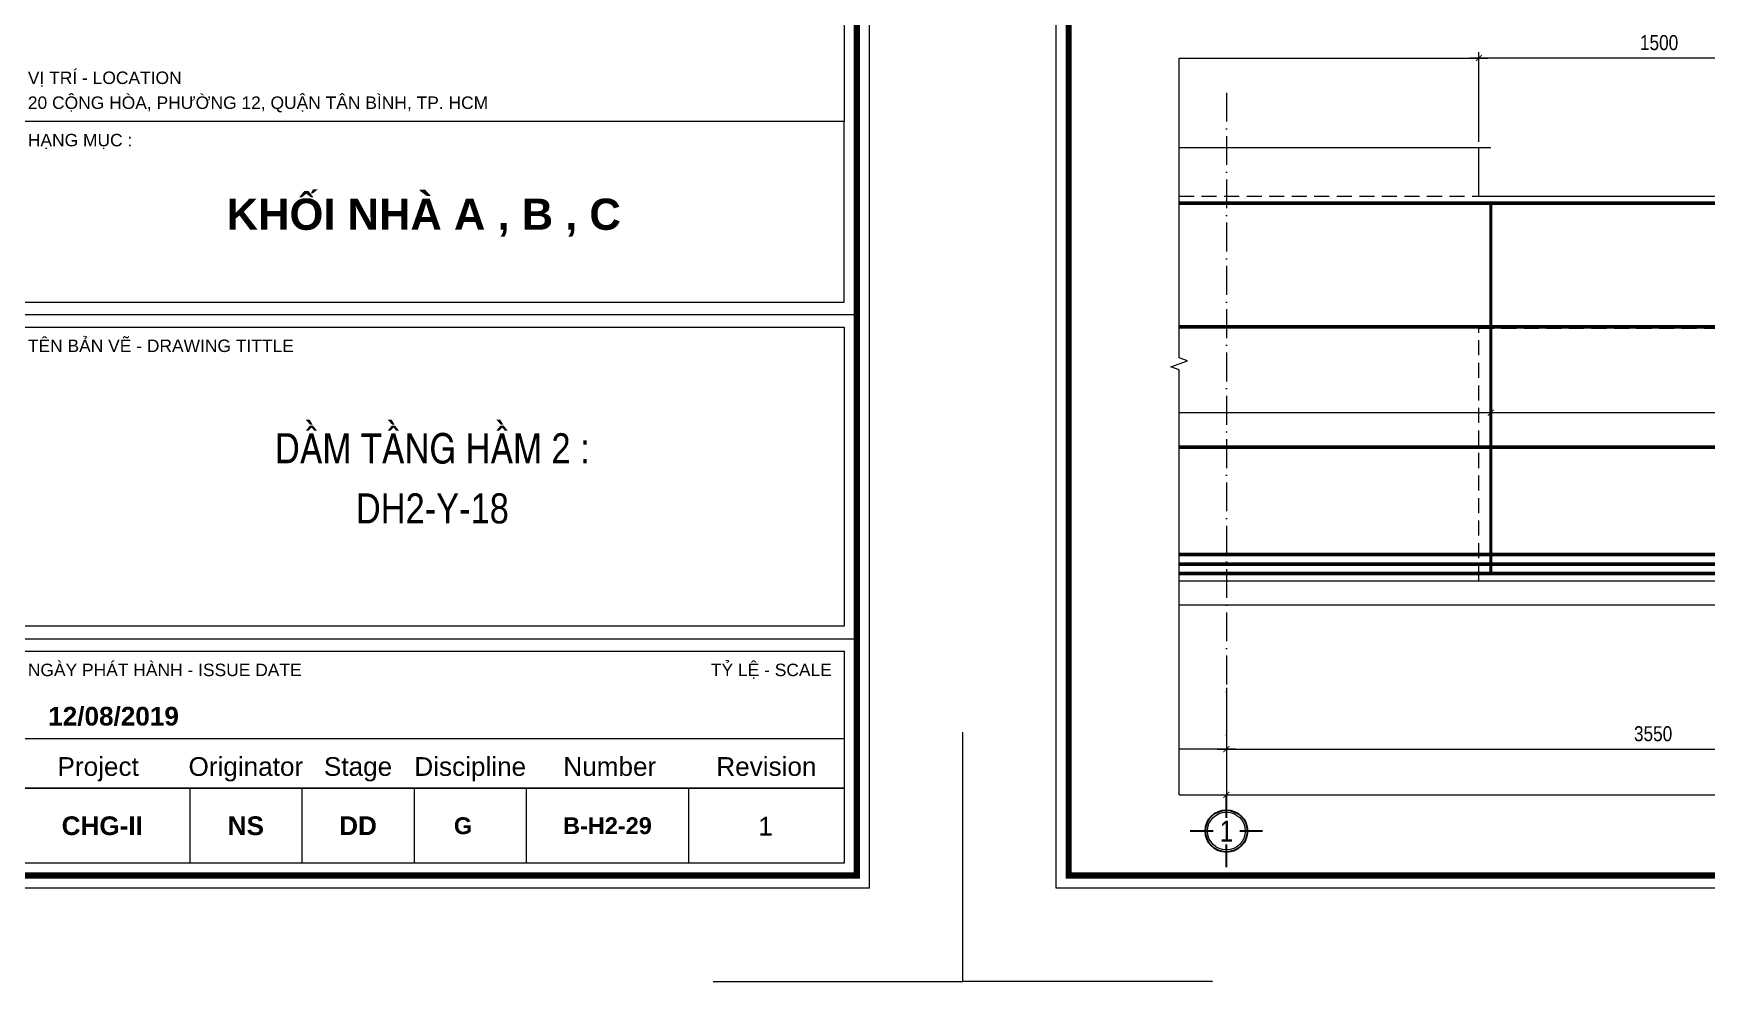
# Model space of a CAD drawing. Header units: millimetres. Extents: x 3014920 to 3563667, y -1638653 to -1356471.
# Drawn here: x 3232761 to 3239720, y -1621074 to -1617131 of the extents above; entities that cross this region are included whole.
import ezdxf
from ezdxf.enums import TextEntityAlignment as Align
from ezdxf.xclip import XClip

# ---------------------------------------------------------------- set-up
doc = ezdxf.new("R2010")
doc.units = ezdxf.units.MM
doc.header["$MEASUREMENT"] = 0
doc.header["$XCLIPFRAME"] = 0
doc.header["$PDMODE"] = 2
for name, pattern in [('6 TANG DIEN HINH 14-15$0$ACAD_ISO10W100', [18, 12, -3, 0, -3]), ('ACAD_ISO04W100', [30, 24, -3, 0, -3]), ('CENTER', [2, 1.25, -0.25, 0.25, -0.25]), ('HIDDEN', [0.375, 0.25, -0.125])]:
    doc.linetypes.add(name, pattern=pattern)
doc.layers.get('0').update_dxf_attribs({"lineweight": 9})
doc.layers.get('Defpoints').update_dxf_attribs({"color": 10, "lineweight": 0})
for name, color, linetype, lineweight in [('2', 2, 'Continuous', 20), ('CDAI', 21, 'Continuous', 40), ('CHUNHO', 7, 'CENTER', 13), ('CHUTO', 51, 'Continuous', 15), ('CTHEP', 50, 'Continuous', 50), ('DBAO', 90, 'Continuous', 13), ('DGIONG', 130, 'Continuous', 13), ('KTH', 154, 'Continuous', 9), ('Net khuat', 8, 'HIDDEN', 13), ('TEXT', 7, 'Continuous', 15), ('TRUC', 251, 'ACAD_ISO04W100', 9)]:
    doc.layers.add(name, color=color, linetype=linetype, lineweight=lineweight)
doc.layers.add('8', color=8, linetype='Continuous')
doc.styles.add('ArialB', font='arialbd.ttf')
doc.styles.add('CHG_XX_Khung ten$0$A1 BORDER$0$ARIAL', font='arial.ttf')
doc.styles.add('CHG_XX_Khung ten$0$A1 BORDER$0$Arial - Bold', font='arialbd.ttf', dxfattribs={"height": 2.5})
doc.styles.add('CHG_XX_Khung ten$0$arial', font='arial.ttf')
doc.styles.add('HELVECONDENSE', font='VHELVCN_0.TTF')
doc.styles.add('Star-HelCon', font='VHELVCN_0.TTF')
doc.styles.add('TTP-HelCon', font='VHELVCN_0.TTF')
doc.dimstyles.new('TTP-25', dxfattribs={"dimscale": 25, "dimtxt": 2.5, "dimasz": 1, "dimexe": 1, "dimexo": 1, "dimgap": 0.09, "dimtad": 0, "dimdec": 4, "dimrnd": 1, "dimzin": 9, "dimdsep": 46, "dimtxsty": 'TTP-HelCon', "dimblk": 'ARCHTICK', "dimcen": 0.09, "dimdle": 1.5, "dimclrd": 256, "dimclre": 256, "dimclrt": 7, "dimadec": 0, "dimazin": 0, "dimtfac": 1, "dimtdec": 4, "dimtmove": 0, "dimatfit": 3, "dimldrblk": 'ARCHTICK', "dimfxl": 1, "dimtvp": 1, "dimtolj": 1, "dimtzin": 0, "dimarcsym": 0})

# ---------------------------------------------------------------- blocks, each defined once
blk = doc.blocks.new('_ArchTick')
at = {"color": 0, "linetype": 'ByBlock', "const_width": 0.15}
blk.add_lwpolyline([(-0.5, -0.5), (0.5, 0.5)], dxfattribs=at)
blk = doc.blocks.new('*D1970')
at = {"layer": 'Defpoints', "color": 0, "transparency": 16777216}
for p in [(67125, -602.9), (72424.8, -602.9), (67125, -901.2)]:
    blk.add_point(p, dxfattribs=at)
at = {"layer": 'KTH', "lineweight": -2, "transparency": 16777216}
for p, q in [((67125, -627.9), (67125, -926.2)), ((72424.8, -627.9), (72424.8, -926.2)), ((72462.3, -901.2), (67087.5, -901.2))]:
    blk.add_line(p, q, dxfattribs=at)
at = {"layer": 'KTH', "lineweight": -2, "transparency": 16777216, "xscale": 25, "yscale": 25, "zscale": 25}
for p, rotation in [((67125, -901.2), 179.9999999866598), ((72424.8, -901.2), 359.9999999866598)]:
    blk.add_blockref('_ArchTick', p, dxfattribs=dict(at, rotation=rotation))
at = {"layer": 'KTH', "color": 7, "transparency": 16777216, "insert": (69774.9, -831.3), "char_height": 62.5, "attachment_point": 5, "rotation": 360, "style": 'TTP-HelCon'}
blk.add_mtext('\\A1;4Þ14a250-3', dxfattribs=at)
blk = doc.blocks.new('*D1971')
at = {"layer": 'Defpoints', "color": 0, "transparency": 16777216}
for p in [(72424.8, -602.9), (74725, -602.9), (72424.8, -901.2)]:
    blk.add_point(p, dxfattribs=at)
at = {"layer": 'KTH', "lineweight": -2, "transparency": 16777216}
for p, q in [((72424.8, -627.9), (72424.8, -926.2)), ((74725, -627.9), (74725, -926.2)), ((74762.5, -901.2), (72387.3, -901.2))]:
    blk.add_line(p, q, dxfattribs=at)
at = {"layer": 'KTH', "lineweight": -2, "transparency": 16777216, "xscale": 25, "yscale": 25, "zscale": 25}
for p, rotation in [((72424.8, -901.2), 179.9999999866598), ((74725, -901.2), 359.9999999866598)]:
    blk.add_blockref('_ArchTick', p, dxfattribs=dict(at, rotation=rotation))
at = {"layer": 'KTH', "color": 7, "transparency": 16777216, "insert": (73574.9, -831.3), "char_height": 62.5, "attachment_point": 5, "rotation": 360, "style": 'TTP-HelCon'}
blk.add_mtext('\\A1;4Þ14a250-3', dxfattribs=at)
blk = doc.blocks.new('*D1974')
at = {"layer": 'Defpoints', "color": 0, "transparency": 16777216}
for p in [(72374.8, 574), (67175, 200), (72374.8, 200)]:
    blk.add_point(p, dxfattribs=at)
at = {"layer": 'KTH', "lineweight": -2, "transparency": 16777216}
for p, q in [((67137.5, 574), (72412.3, 574)), ((67175, 225), (67175, 599)), ((72374.8, 225), (72374.8, 599))]:
    blk.add_line(p, q, dxfattribs=at)
at = {"layer": 'KTH', "lineweight": -2, "transparency": 16777216, "xscale": 25, "yscale": 25, "zscale": 25, "rotation": 180}
blk.add_blockref('_ArchTick', (67175, 574), dxfattribs=at)
at = {"layer": 'KTH', "lineweight": -2, "transparency": 16777216, "xscale": 25, "yscale": 25, "zscale": 25}
blk.add_blockref('_ArchTick', (72374.8, 574), dxfattribs=at)
at = {"layer": 'KTH', "color": 7, "transparency": 16777216, "insert": (68899.9, 637.8), "char_height": 62.5, "attachment_point": 5, "style": 'TTP-HelCon'}
blk.add_mtext('\\A1;5200', dxfattribs=at)
blk = doc.blocks.new('*D1976')
at = {"layer": 'Defpoints', "color": 0, "transparency": 16777216}
for p in [(64975, -2020.8), (71325, -2020.8), (71325, -2490.3)]:
    blk.add_point(p, dxfattribs=at)
at = {"layer": 'KTH', "lineweight": -2, "transparency": 16777216}
for p, q in [((64975, -2045.8), (64975, -2515.3)), ((71325, -2045.8), (71325, -2515.3)), ((64937.5, -2490.3), (71362.5, -2490.3))]:
    blk.add_line(p, q, dxfattribs=at)
at = {"layer": 'KTH', "lineweight": -2, "transparency": 16777216, "xscale": 25, "yscale": 25, "zscale": 25, "rotation": 180}
blk.add_blockref('_ArchTick', (64975, -2490.3), dxfattribs=at)
at = {"layer": 'KTH', "lineweight": -2, "transparency": 16777216, "xscale": 25, "yscale": 25, "zscale": 25}
blk.add_blockref('_ArchTick', (71325, -2490.3), dxfattribs=at)
at = {"layer": 'KTH', "color": 7, "transparency": 16777216, "insert": (68150, -2426.4), "char_height": 62.5, "attachment_point": 5, "style": 'TTP-HelCon'}
blk.add_mtext('\\A1;6350', dxfattribs=at)
blk = doc.blocks.new('*D1977')
at = {"layer": 'Defpoints', "color": 0, "transparency": 16777216}
for p in [(71325, -2020.8), (82475, -2020.8), (82475, -2490.3)]:
    blk.add_point(p, dxfattribs=at)
at = {"layer": 'KTH', "lineweight": -2, "transparency": 16777216}
for p, q in [((71325, -2045.8), (71325, -2515.3)), ((82475, -2045.8), (82475, -2515.3)), ((71287.5, -2490.3), (82512.5, -2490.3))]:
    blk.add_line(p, q, dxfattribs=at)
at = {"layer": 'KTH', "lineweight": -2, "transparency": 16777216, "xscale": 25, "yscale": 25, "zscale": 25, "rotation": 180}
blk.add_blockref('_ArchTick', (71325, -2490.3), dxfattribs=at)
at = {"layer": 'KTH', "lineweight": -2, "transparency": 16777216, "xscale": 25, "yscale": 25, "zscale": 25}
blk.add_blockref('_ArchTick', (82475, -2490.3), dxfattribs=at)
at = {"layer": 'KTH', "color": 7, "transparency": 16777216, "insert": (76900, -2426.4), "char_height": 62.5, "attachment_point": 5, "style": 'TTP-HelCon'}
blk.add_mtext('\\A1;11150', dxfattribs=at)
blk = doc.blocks.new('*D1989')
at = {"layer": 'Defpoints', "color": 0, "transparency": 16777216}
for p in [(72374.8, 574), (72374.8, 300), (73874.8, 300)]:
    blk.add_point(p, dxfattribs=at)
at = {"layer": 'KTH', "lineweight": -2, "transparency": 16777216}
for p, q in [((73912.3, 574), (72337.3, 574)), ((72374.8, 325), (72374.8, 599)), ((73874.8, 325), (73874.8, 599))]:
    blk.add_line(p, q, dxfattribs=at)
at = {"layer": 'KTH', "lineweight": -2, "transparency": 16777216, "xscale": 25, "yscale": 25, "zscale": 25, "rotation": 180}
blk.add_blockref('_ArchTick', (72374.8, 574), dxfattribs=at)
at = {"layer": 'KTH', "lineweight": -2, "transparency": 16777216, "xscale": 25, "yscale": 25, "zscale": 25}
blk.add_blockref('_ArchTick', (73874.8, 574), dxfattribs=at)
at = {"layer": 'KTH', "color": 7, "transparency": 16777216, "insert": (73124.8, 637.8), "char_height": 62.5, "attachment_point": 5, "style": 'TTP-HelCon'}
blk.add_mtext('\\A1;1500', dxfattribs=at)
blk = doc.blocks.new('dau truc')
blk.add_circle((0, 0), 180)
at = {"layer": '8'}
for p, q in [((0, 127), (0, 345)), ((-127, 0), (-345, 0)), ((0, -345), (0, -127)), ((345, 0), (127, 0))]:
    blk.add_line(p, q, dxfattribs=at)
blk.add_circle((0, 0), 200, dxfattribs=at)
at = {"layer": 'TEXT', "style": 'HELVECONDENSE'}
blk.add_attdef('A', text='', height=233, dxfattribs=at).set_placement((0, 0), align=Align.MIDDLE)
blk = doc.blocks.new('*D2000')
at = {"layer": 'Defpoints', "color": 0, "transparency": 16777216}
for p in [(67175, -2020.8), (71325, -2020.8), (67175, -2300.6)]:
    blk.add_point(p, dxfattribs=at)
at = {"layer": 'KTH', "lineweight": -2, "transparency": 16777216}
for p, q in [((67175, -2045.8), (67175, -2325.6)), ((71325, -2045.8), (71325, -2325.6)), ((71362.5, -2300.6), (67137.5, -2300.6))]:
    blk.add_line(p, q, dxfattribs=at)
at = {"layer": 'KTH', "lineweight": -2, "transparency": 16777216, "xscale": 25, "yscale": 25, "zscale": 25, "rotation": 180}
blk.add_blockref('_ArchTick', (67175, -2300.6), dxfattribs=at)
at = {"layer": 'KTH', "lineweight": -2, "transparency": 16777216, "xscale": 25, "yscale": 25, "zscale": 25}
blk.add_blockref('_ArchTick', (71325, -2300.6), dxfattribs=at)
at = {"layer": 'KTH', "color": 7, "transparency": 16777216, "insert": (69250, -2236.8), "char_height": 62.5, "attachment_point": 5, "style": 'TTP-HelCon'}
blk.add_mtext('\\A1;4150', dxfattribs=at)
blk = doc.blocks.new('*D2004')
at = {"layer": 'Defpoints', "color": 0, "transparency": 16777216}
for p in [(71325, -2020.8), (74874.8, -2020.8), (74874.8, -2300.6)]:
    blk.add_point(p, dxfattribs=at)
at = {"layer": 'KTH', "lineweight": -2, "transparency": 16777216}
for p, q in [((71325, -2045.8), (71325, -2325.6)), ((74874.8, -2045.8), (74874.8, -2325.6)), ((71287.5, -2300.6), (74912.3, -2300.6))]:
    blk.add_line(p, q, dxfattribs=at)
at = {"layer": 'KTH', "lineweight": -2, "transparency": 16777216, "xscale": 25, "yscale": 25, "zscale": 25, "rotation": 180}
blk.add_blockref('_ArchTick', (71325, -2300.6), dxfattribs=at)
at = {"layer": 'KTH', "lineweight": -2, "transparency": 16777216, "xscale": 25, "yscale": 25, "zscale": 25}
blk.add_blockref('_ArchTick', (74874.8, -2300.6), dxfattribs=at)
at = {"layer": 'KTH', "color": 7, "transparency": 16777216, "insert": (73099.9, -2236.8), "char_height": 62.5, "attachment_point": 5, "style": 'TTP-HelCon'}
blk.add_mtext('\\A1;3550', dxfattribs=at)
blk = doc.blocks.new('CHG_XX_Khung ten')
for p, q in [((687, 107), (824, 107)), ((687, 55), (824, 55))]:
    blk.add_line(p, q)
at = {"linetype": 'Continuous'}
for p, q in [((689, 39), (822, 39)), ((716.98, 31), (716.98, 19)), ((734.98, 31), (734.98, 19)), ((752.98, 31), (752.98, 19)), ((770.98, 31), (770.98, 19)), ((797, 31), (797, 19))]:
    blk.add_line(p, q, dxfattribs=at)
blk.add_lwpolyline([(15, 579), (826, 579), (826, 15), (15, 15)], close=True)
at = {"color": 4, "linetype": 'Continuous', "const_width": 1}
blk.add_lwpolyline([(17, 577), (824, 577), (824, 17), (17, 17)], close=True, dxfattribs=at)
at = {"linetype": 'Continuous'}
for points in [[(689, 177), (822, 177), (822, 138), (689, 138)], [(689, 109), (822, 109), (822, 138), (689, 138)], [(689, 105), (822, 105), (822, 57), (689, 57)], [(689, 53), (822, 53), (822, 31), (689, 31)], [(822, 19), (689, 19), (689, 31), (822, 31)]]:
    blk.add_lwpolyline(points, close=True, dxfattribs=at)
at = {"layer": 'Defpoints', "color": 1, "ltscale": 2}
for points in [[(40.06, 0), (0, 0), (0, 40)], [(800.94, 0), (841, 0), (841, 40)]]:
    blk.add_lwpolyline(points, dxfattribs=at)
at = {"style": 'CHG_XX_Khung ten$0$A1 BORDER$0$ARIAL'}
for s, p in [('VỊ TRÍ - LOCATION', (691, 145)), ('20 CỘNG HÒA, PHƯỜNG 12, QUẬN TÂN BÌNH, TP. HCM', (691, 141)), ('HẠNG MỤC :', (691, 135)), ('TÊN BẢN VẼ - DRAWING TITTLE', (691, 102)), ('NGÀY PHÁT HÀNH - ISSUE DATE', (691, 50))]:
    blk.add_text(s, height=2, dxfattribs=at).set_placement(p, align=Align.MIDDLE_LEFT)
blk.add_text('TỶ LỆ - SCALE', height=2, dxfattribs=at).set_placement((820, 50), align=Align.MIDDLE_RIGHT)
for s, style, p in [('12/08/2019', 'CHG_XX_Khung ten$0$A1 BORDER$0$Arial - Bold', (704.75, 42.57)), ('Project', 'CHG_XX_Khung ten$0$A1 BORDER$0$ARIAL', (702.28, 34.5)), ('Originator', 'CHG_XX_Khung ten$0$A1 BORDER$0$ARIAL', (725.98, 34.5)), ('Stage', 'CHG_XX_Khung ten$0$A1 BORDER$0$ARIAL', (743.98, 34.5)), ('Discipline', 'CHG_XX_Khung ten$0$A1 BORDER$0$ARIAL', (761.98, 34.5)), ('Number', 'CHG_XX_Khung ten$0$A1 BORDER$0$ARIAL', (784.37, 34.5)), ('Revision', 'CHG_XX_Khung ten$0$A1 BORDER$0$ARIAL', (809.5, 34.5)), ('CHG-II', 'CHG_XX_Khung ten$0$A1 BORDER$0$Arial - Bold', (702.94, 25)), ('NS', 'CHG_XX_Khung ten$0$A1 BORDER$0$Arial - Bold', (725.98, 25)), ('DD', 'CHG_XX_Khung ten$0$A1 BORDER$0$Arial - Bold', (743.98, 25)), ('1', 'CHG_XX_Khung ten$0$arial', (809.36, 24.93))]:
    blk.add_text(s, height=3, dxfattribs=dict(style=style)).set_placement(p, align=Align.MIDDLE_CENTER)
at = {"insert": (754.52, 125.61), "char_height": 5, "width": 104.1229, "attachment_point": 2, "style": 'CHG_XX_Khung ten$0$A1 BORDER$0$Arial - Bold'}
blk.add_mtext('KHỐI NHÀ A , B , C', dxfattribs=at)
blk = doc.blocks.new('2Y-41')
at = {"layer": 'CDAI'}
blk.add_lwpolyline([(72424.81744, -30), (72424.81744, -1570)], dxfattribs=at)
at = {"layer": 'CTHEP'}
for p, q in [((82396.41101, -543.33333), (55377.68973, -543.33334)), ((82406.41441, -1042.98856), (55385.81644, -1048.01558))]:
    blk.add_line(p, q, dxfattribs=at)
for points in [[(55298.38218, -530), (55298.38218, -30), (82444.99991, -30)], [(55299.54167, -870), (55299.54167, -1570), (82444.99991, -1570), (82444.99991, -870)], [(64374.9999, -1491.05196), (74874.81131, -1491.05413)], [(64374.9999, -1531.05195), (74874.81131, -1531.05413)]]:
    blk.add_lwpolyline(points, dxfattribs=at)
at = {"layer": 'DBAO', "linetype": 'Continuous'}
for p, q in [((72374.78985, 0), (72374.78985, 200)), ((55275.26113, -1600), (82474.99991, -1600))]:
    blk.add_line(p, q, dxfattribs=at)
at = {"layer": 'DBAO'}
blk.add_line((72374.78985, 0), (75174.99991, 0), dxfattribs=at)
at = {"layer": 'DBAO', "linetype": 'Continuous', "flags": 128}
blk.add_lwpolyline([(55274.99991, 0), (55275.27746, -1700), (82474.99991, -1700), (82474.99991, 0)], dxfattribs=at)
at = {"layer": 'DGIONG', "linetype": 'Continuous', "flags": 128}
blk.add_lwpolyline([(72424.78985, 200), (69767.04188, 200), (69754.54188, 165.65653), (69729.54188, 234.34347), (69717.04188, 200), (67124.96664, 200.00195)], dxfattribs=at)
at = {"layer": 'Net khuat', "ltscale": 250}
for p, q in [((67174.98164, 0.00195), (72374.78985, 0)), ((72374.81743, -1600), (72374.81743, -550)), ((72374.81743, -550), (82175.01817, -550))]:
    blk.add_line(p, q, dxfattribs=at)
at = {"layer": 'TRUC', "linetype": '6 TANG DIEN HINH 14-15$0$ACAD_ISO10W100', "ltscale": 10, "elevation": 0}
blk.add_lwpolyline([(71324.99991, 429.57332), (71324.99991, -2341.26711)], dxfattribs=at)
at = {"layer": '2', "ltscale": 300}
ref = blk.add_blockref('dau truc', (71324.99991, -2641.13717), dxfattribs=dict(at, xscale=0.436713129747659, yscale=0.436713129747659, zscale=0.436713129747659))
ref.add_attrib('A', '1', dxfattribs={"layer": 'TEXT', "height": 87.5, "style": 'HELVECONDENSE'}).set_placement((71324.99991, -2641.13717), align=Align.MIDDLE)
at = {"layer": 'KTH', "color": 5}
for base, p1, p2, picture, middle in [((72374.78985, 574.00461), (67174.98164, 200.00191), (72374.78985, 200), '*D1974', (68899.89488, 574.00461)), ((71324.99991, -2490.27263), (64974.99991, -2020.77826), (71324.99991, -2020.77826), '*D1976', (68149.99991, -2490.27263))]:
    dim = blk.add_linear_dim(base=base, p1=p1, p2=p2, dimstyle='TTP-25', override={"dimtmove": 1}, dxfattribs=at)
    dim.commit()
    dim.dimension.update_dxf_attribs({"geometry": picture, "text_midpoint": middle, "dimtype": 160})
at = {"layer": 'KTH'}
dim = blk.add_linear_dim(base=(72374.78985, 574.00461), p1=(73874.79742, 300), p2=(72374.78985, 300), dimstyle='TTP-25', override={"dimtmove": 1}, dxfattribs=at)
dim.commit()
dim.dimension.update_dxf_attribs({"geometry": '*D1989', "text_midpoint": (73124.79364, 637.83794)})
for base, p1, p2, picture, middle in [((67124.9924, -901.20007), (72424.81744, -602.86333), (67124.9924, -602.86333), '*D1970', (69774.90492, -831.28341)), ((72424.81744, -901.20202), (74724.99991, -602.86333), (72424.81744, -602.86333), '*D1971', (73574.90867, -831.28536))]:
    dim = blk.add_linear_dim(base=base, p1=p1, p2=p2, angle=179.999999987, text='4Þ14a250-3', dimstyle='TTP-25', override={"dimtmove": 1}, dxfattribs=at)
    dim.commit()
    dim.dimension.update_dxf_attribs({"geometry": picture, "text_midpoint": middle})
for base, p2, picture, middle in [((67174.9999, -2300.62409), (67174.9999, -2020.77826), '*D2000', (69249.9999, -2236.79075)), ((74874.81131, -2300.62409), (74874.81131, -2020.77826), '*D2004', (73099.90561, -2236.79075))]:
    dim = blk.add_linear_dim(base=base, p1=(71324.99991, -2020.77826), p2=p2, angle=180, dimstyle='TTP-25', override={"dimtmove": 1}, dxfattribs=at)
    dim.commit()
    dim.dimension.update_dxf_attribs({"geometry": picture, "text_midpoint": middle})
at = {"layer": 'KTH', "color": 5}
dim = blk.add_linear_dim(base=(82474.99991, -2490.27263), p1=(71324.99991, -2020.77826), p2=(82474.99991, -2020.77826), dimstyle='TTP-25', override={"dimtmove": 1}, dxfattribs=at)
dim.commit()
dim.dimension.update_dxf_attribs({"geometry": '*D1977', "text_midpoint": (76899.99991, -2426.4393)})

msp = doc.modelspace()

# ---------------------------------------------------------------- linework, layer by layer
at = {"layer": 'DGIONG', "linetype": 'Continuous', "elevation": 0, "flags": 128}
msp.add_lwpolyline([(3237526.01817, -1620297.46985), (3237526.01825, -1618530.54736), (3237491.67478, -1618518.04736), (3237560.36172, -1618493.04736), (3237526.01825, -1618480.54736), (3237526.01815, -1617233.19261)], dxfattribs=at)

# ---------------------------------------------------------------- block references
at = {"layer": 'DGIONG', "color": 5}
ref = msp.add_blockref('2Y-41', (3166397.88288, -1617807.19722), dxfattribs=at)
XClip(ref).set_block_clipping_path([(71128.1352703711, -4311.1350135601), (83184.9279389912, 953.526953557)])

# ---------------------------------------------------------------- texts
at = {"layer": 'CHUNHO', "style": 'Star-HelCon'}
for s, p in [('DAÀM TAÀNG HAÀM 2 :', (3234420.00688, -1618918.83476)), ('DH2-Y-18', (3234420.00688, -1619168.83476))]:
    msp.add_text(s, height=125, dxfattribs=at).set_placement(p, align=Align.CENTER)
at = {"layer": 'CHUTO', "color": 7, "style": 'ArialB'}
for s, p in [('G', (3234547.45682, -1620461.20976)), ('B-H2-29', (3235148.11632, -1620461.20976))]:
    msp.add_text(s, height=70, dxfattribs=at).set_placement(p, align=Align.CENTER)

# ---------------------------------------------------------------- next in the draw order: block references
at = {"color": 5, "xscale": 25.92478421704392, "yscale": 25.92478421704392, "zscale": 25.92478421704392}
msp.add_blockref('CHG_XX_Khung ten', (3214823.31909, -1621074.38806), dxfattribs=at)

# ---------------------------------------------------------------- next in the draw order: block references
msp.add_blockref('CHG_XX_Khung ten', (3236626.06261, -1621074.38806), dxfattribs=at)

doc.saveas('drawing.dxf')
